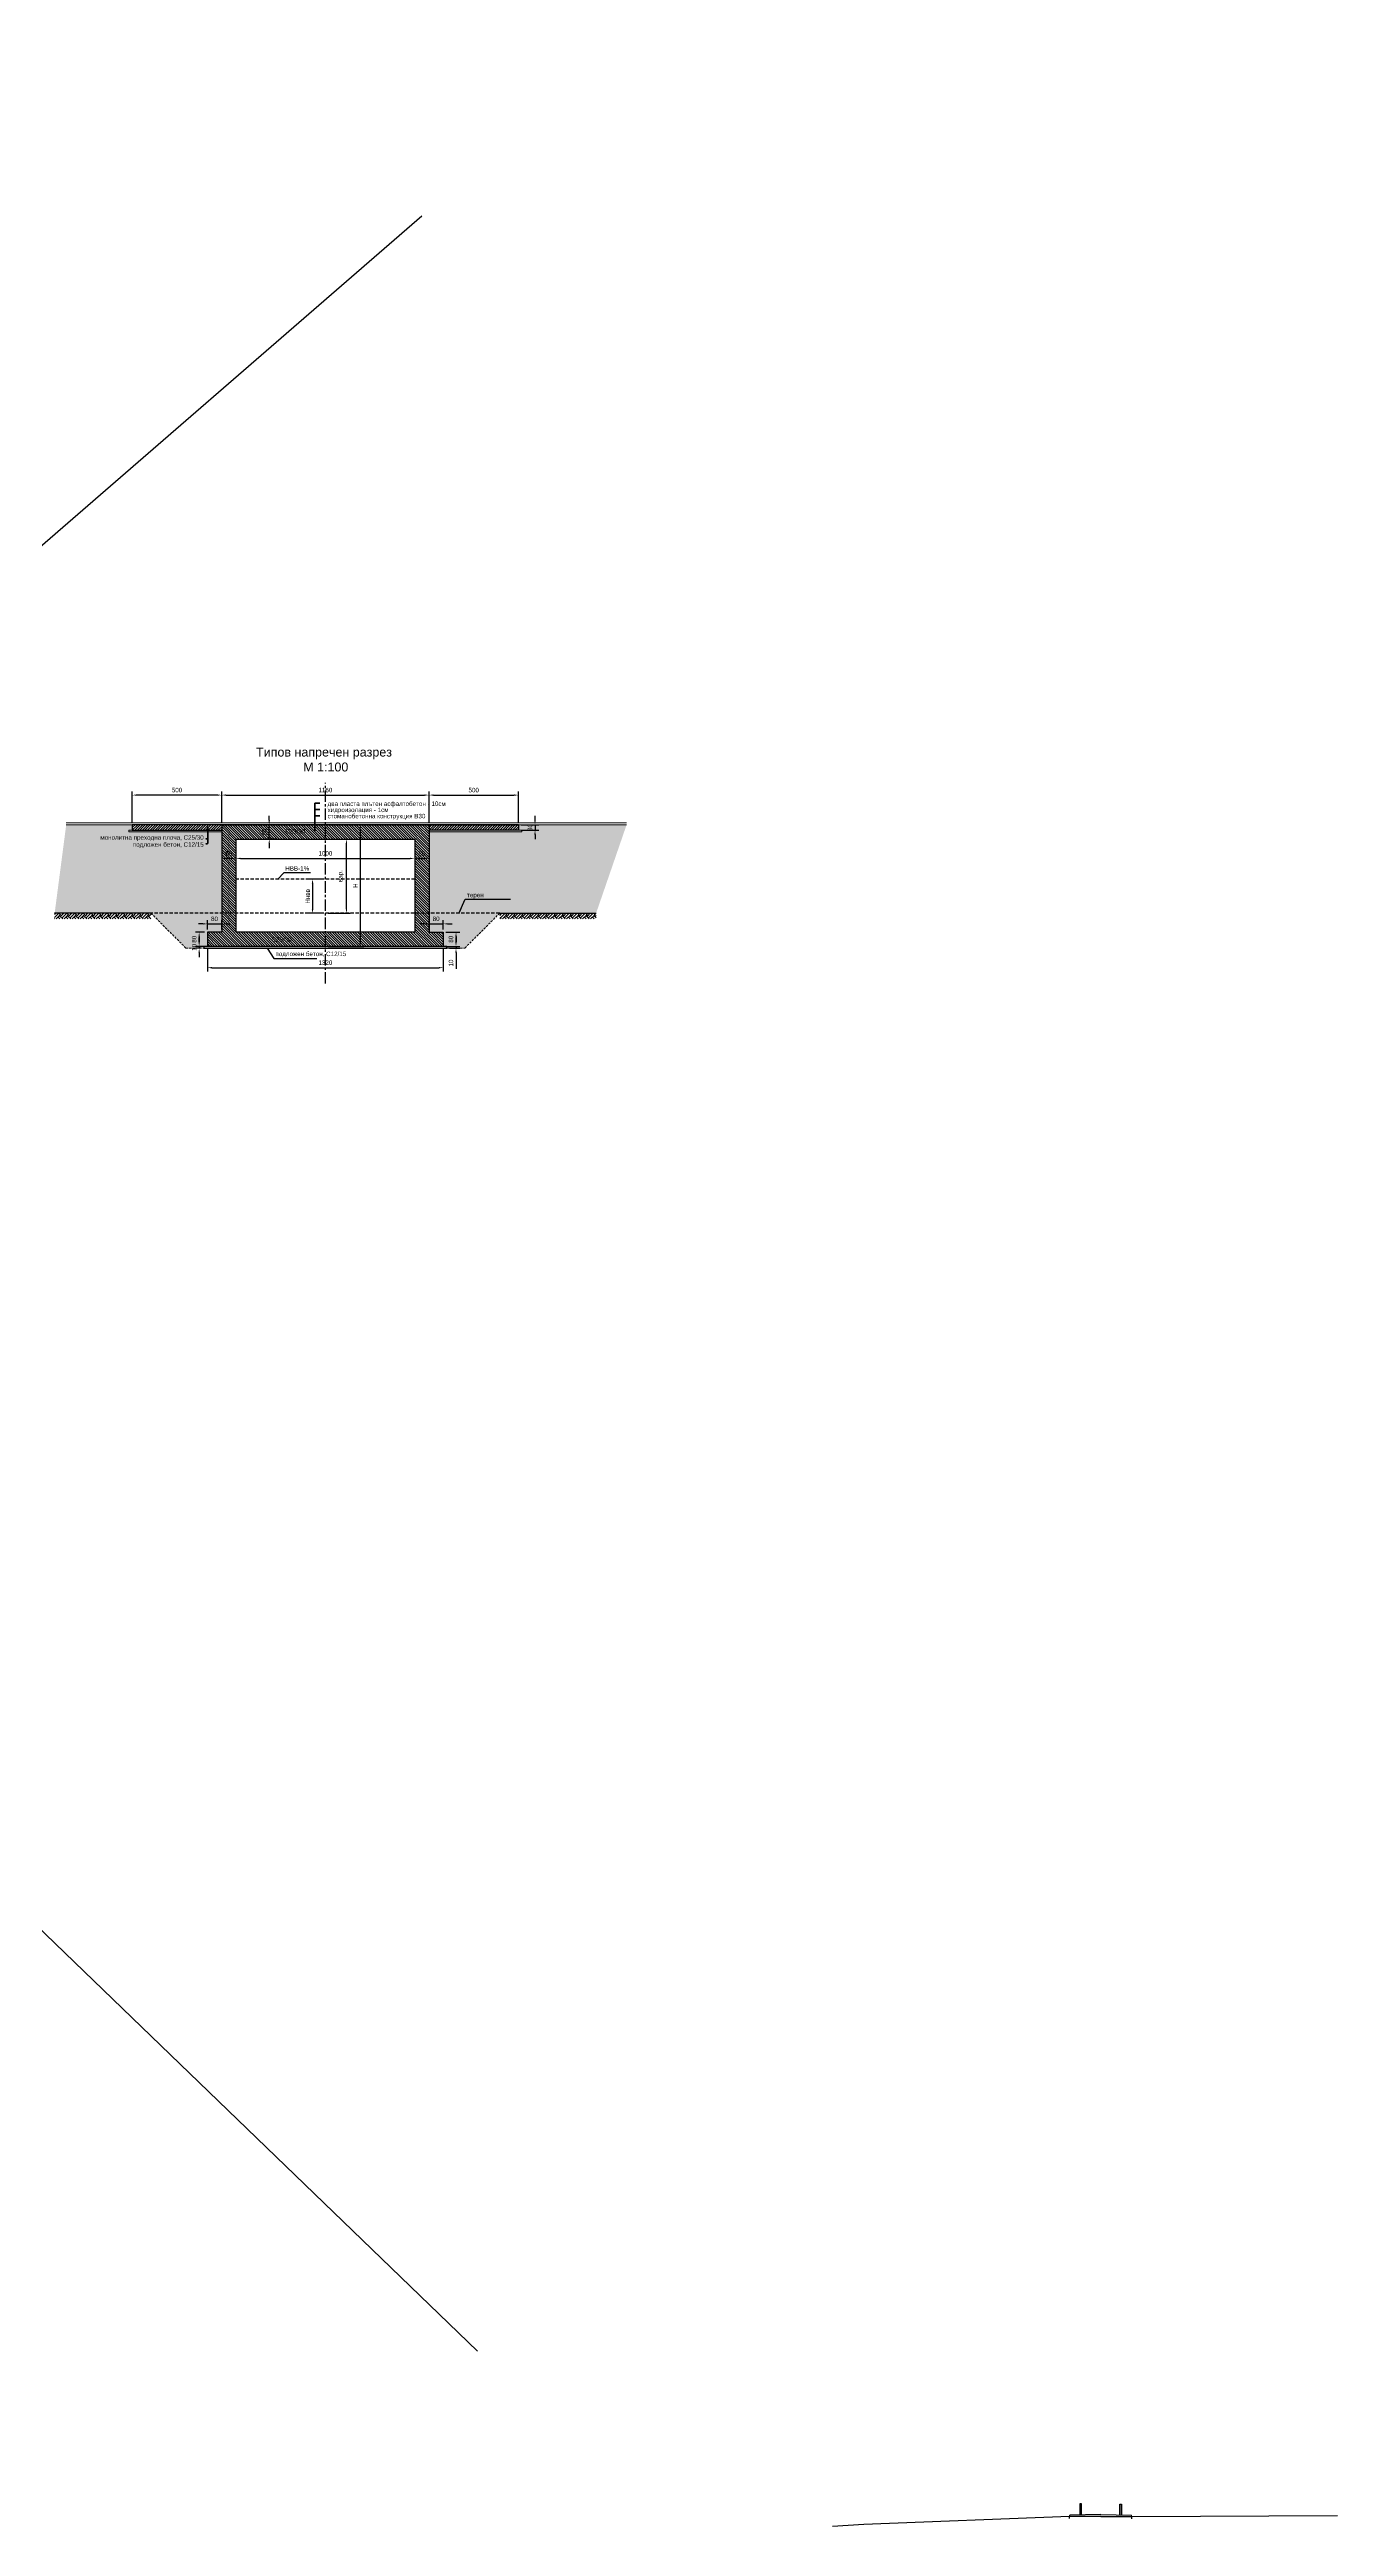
# Model space of a CAD drawing. Header units: centimetres. Extents: x 8495135 to 959133560, y 4530079 to 463453963.
# Drawn here: x 958997252 to 959004458, y 463427444 to 463441294 of the extents above; entities that cross this region are included whole.
import ezdxf

# ---------------------------------------------------------------- set-up
doc = ezdxf.new("R2010")
doc.units = ezdxf.units.CM
doc.header["$LTSCALE"] = 0.1
for name, pattern in [('CENTER', [50.8, 31.75, -6.35, 6.35, -6.35]), ('DASHED', [0.75, 0.5, -0.25]), ('DASHED2', [0.375, 0.25, -0.125])]:
    doc.linetypes.add(name, pattern=pattern)
for name, color, linetype, lineweight in [('31_VERT_ALIGNM', 1, 'Continuous', 50), ('dimension', 1, 'Continuous', 20), ('golemi syoryjenia', 161, 'Continuous', 35), ('niv', 253, 'Continuous', 15)]:
    doc.layers.add(name, color=color, linetype=linetype, lineweight=lineweight)
for name, color, linetype in [('40_ROADWAY', 1, 'Continuous'), ('br_dimension', 1, 'Continuous'), ('br_hatch', 9, 'Continuous'), ('br_hatch_tumen', 8, 'Continuous'), ('br_view_yellow', 2, 'Continuous'), ('hatch', 253, 'Continuous')]:
    doc.layers.add(name, color=color, linetype=linetype)
doc.styles.add('MM 1 to 100', font='arial.ttf', dxfattribs={"height": 25})
doc.styles.add('MM 1 to 150', font='arial.ttf', dxfattribs={"height": 37.5})
doc.styles.add('MM_ARIAL', font='arial.ttf')
doc.dimstyles.new('MM DIM 1 to 100', dxfattribs={"dimscale": 10, "dimtxt": 2.5, "dimasz": 2.5, "dimexe": 2.1, "dimexo": 1.5, "dimgap": 1.5, "dimtad": 1, "dimdec": 0, "dimdsep": 46, "dimtxsty": 'MM_ARIAL', "dimcen": 3, "dimclrd": 1, "dimclre": 1, "dimclrt": 7, "dimaunit": 2, "dimadec": 1, "dimazin": 0, "dimtp": 100, "dimtm": 3, "dimtfac": 1, "dimtdec": 0, "dimtix": 1, "dimtmove": 0, "dimatfit": 3, "dimfxl": 0, "dimtolj": 1, "dimtzin": 0, "dimarcsym": 0})

# ---------------------------------------------------------------- blocks, each defined once
blk = doc.blocks.new('*D87')
at = {"layer": 'br_dimension', "color": 1, "lineweight": -2, "transparency": 16777216}
for p, q in [((958998295, 463436783), (958998295, 463436750)), ((958998320, 463436771), (958999270, 463436771)), ((958999295, 463436783), (958999295, 463436750))]:
    blk.add_line(p, q, dxfattribs=at)
at = {"layer": 'br_dimension', "color": 1, "transparency": 16777216}
for points in [[(958998320, 463436775), (958998320, 463436767), (958998295, 463436771)], [(958999270, 463436775), (958999270, 463436767), (958999295, 463436771)]]:
    blk.add_solid(points, dxfattribs=at)
at = {"layer": 'br_dimension', "color": 7, "transparency": 16777216, "insert": (958998795, 463436799), "char_height": 25, "attachment_point": 5, "style": 'MM_ARIAL'}
blk.add_mtext('\\A1;1000', dxfattribs=at)
blk = doc.blocks.new('*D88')
at = {"layer": 'golemi syoryjenia', "color": 1, "lineweight": -2, "transparency": 16777216}
for p, q in [((958999890, 463436959), (958999989, 463436959)), ((958999968, 463436984), (958999968, 463437009)), ((958999968, 463436959), (958999968, 463436929)), ((958999890, 463436929), (958999989, 463436929)), ((958999968, 463436904), (958999968, 463436879))]:
    blk.add_line(p, q, dxfattribs=at)
at = {"layer": 'golemi syoryjenia', "color": 1, "transparency": 16777216}
for points in [[(958999964, 463436984), (958999972, 463436984), (958999968, 463436959)], [(958999964, 463436904), (958999972, 463436904), (958999968, 463436929)]]:
    blk.add_solid(points, dxfattribs=at)
at = {"layer": 'golemi syoryjenia', "color": 7, "transparency": 16777216, "insert": (958999940, 463436944), "char_height": 25, "attachment_point": 5, "rotation": 90, "style": 'MM_ARIAL'}
blk.add_mtext('\\A1;30', dxfattribs=at)
blk = doc.blocks.new('*D78')
at = {"layer": 'br_dimension', "color": 1, "lineweight": -2, "transparency": 16777216}
for p, q in [((958998215, 463436974), (958998215, 463437146)), ((958998240, 463437125), (958999350, 463437125)), ((958999375, 463436974), (958999375, 463437146))]:
    blk.add_line(p, q, dxfattribs=at)
at = {"layer": 'br_dimension', "color": 1, "transparency": 16777216}
for points in [[(958998240, 463437129), (958998240, 463437121), (958998215, 463437125)], [(958999350, 463437129), (958999350, 463437121), (958999375, 463437125)]]:
    blk.add_solid(points, dxfattribs=at)
at = {"layer": 'br_dimension', "color": 7, "transparency": 16777216, "insert": (958998795, 463437153), "char_height": 25, "attachment_point": 5, "style": 'MM_ARIAL'}
blk.add_mtext('\\A1;1160', dxfattribs=at)
blk = doc.blocks.new('*D79')
at = {"layer": 'golemi syoryjenia', "color": 1, "lineweight": -2, "transparency": 16777216}
for p, q in [((958999470, 463436279), (958999547, 463436279)), ((958999490, 463436269), (958999547, 463436269)), ((958999526, 463436304), (958999526, 463436329)), ((958999526, 463436279), (958999526, 463436269)), ((958999526, 463436244), (958999526, 463436154))]:
    blk.add_line(p, q, dxfattribs=at)
at = {"layer": 'golemi syoryjenia', "color": 1, "transparency": 16777216}
for points in [[(958999522, 463436304), (958999530, 463436304), (958999526, 463436279)], [(958999522, 463436244), (958999530, 463436244), (958999526, 463436269)]]:
    blk.add_solid(points, dxfattribs=at)
at = {"layer": 'golemi syoryjenia', "color": 7, "transparency": 16777216, "insert": (958999498, 463436186), "char_height": 25, "attachment_point": 5, "rotation": 90, "style": 'MM_ARIAL'}
blk.add_mtext('\\A1;10', dxfattribs=at)
blk = doc.blocks.new('*D89')
at = {"layer": 'golemi syoryjenia', "color": 1, "lineweight": -2, "transparency": 16777216}
for p, q in [((958999375, 463436974), (958999375, 463437146)), ((958999400, 463437125), (958999850, 463437125)), ((958999875, 463436974), (958999875, 463437146))]:
    blk.add_line(p, q, dxfattribs=at)
at = {"layer": 'golemi syoryjenia', "color": 1, "transparency": 16777216}
for points in [[(958999400, 463437129), (958999400, 463437121), (958999375, 463437125)], [(958999850, 463437129), (958999850, 463437121), (958999875, 463437125)]]:
    blk.add_solid(points, dxfattribs=at)
at = {"layer": 'golemi syoryjenia', "color": 7, "transparency": 16777216, "insert": (958999625, 463437153), "char_height": 25, "attachment_point": 5, "style": 'MM_ARIAL'}
blk.add_mtext('\\A1;500', dxfattribs=at)
blk = doc.blocks.new('*D80')
at = {"layer": 'br_dimension', "color": 1, "lineweight": -2, "transparency": 16777216}
for p, q in [((958997715, 463436974), (958997715, 463437146)), ((958998190, 463437125), (958997740, 463437125)), ((958998215, 463436974), (958998215, 463437146))]:
    blk.add_line(p, q, dxfattribs=at)
at = {"layer": 'br_dimension', "color": 1, "transparency": 16777216}
for points in [[(958997740, 463437129), (958997740, 463437121), (958997715, 463437125)], [(958998190, 463437129), (958998190, 463437121), (958998215, 463437125)]]:
    blk.add_solid(points, dxfattribs=at)
at = {"layer": 'br_dimension', "color": 7, "transparency": 16777216, "insert": (958997965, 463437153), "char_height": 25, "attachment_point": 5, "style": 'MM_ARIAL'}
blk.add_mtext('\\A1;500', dxfattribs=at)
blk = doc.blocks.new('*D81')
at = {"layer": 'golemi syoryjenia', "color": 1, "lineweight": -2, "transparency": 16777216}
for p, q in [((958999470, 463436359), (958999547, 463436359)), ((958999470, 463436279), (958999547, 463436279)), ((958999526, 463436334), (958999526, 463436304))]:
    blk.add_line(p, q, dxfattribs=at)
at = {"layer": 'golemi syoryjenia', "color": 1, "transparency": 16777216}
for points in [[(958999522, 463436334), (958999530, 463436334), (958999526, 463436359)], [(958999522, 463436304), (958999530, 463436304), (958999526, 463436279)]]:
    blk.add_solid(points, dxfattribs=at)
at = {"layer": 'golemi syoryjenia', "color": 7, "transparency": 16777216, "insert": (958999498, 463436319), "char_height": 25, "attachment_point": 5, "rotation": 90, "style": 'MM_ARIAL'}
blk.add_mtext('\\A1;80', dxfattribs=at)
blk = doc.blocks.new('*D82')
at = {"layer": 'golemi syoryjenia', "color": 1, "lineweight": -2, "transparency": 16777216}
for p, q in [((958998135, 463436264), (958998135, 463436139)), ((958999455, 463436264), (958999455, 463436139)), ((958998160, 463436160), (958999430, 463436160))]:
    blk.add_line(p, q, dxfattribs=at)
at = {"layer": 'golemi syoryjenia', "color": 1, "transparency": 16777216}
for points in [[(958998160, 463436164), (958998160, 463436156), (958998135, 463436160)], [(958999430, 463436164), (958999430, 463436156), (958999455, 463436160)]]:
    blk.add_solid(points, dxfattribs=at)
at = {"layer": 'golemi syoryjenia', "color": 7, "transparency": 16777216, "insert": (958998795, 463436188), "char_height": 25, "attachment_point": 5, "style": 'MM_ARIAL'}
blk.add_mtext('\\A1;1320', dxfattribs=at)
blk = doc.blocks.new('*D83')
at = {"layer": 'golemi syoryjenia', "color": 1, "lineweight": -2, "transparency": 16777216}
for p, q in [((958999295, 463436797), (958999295, 463436750)), ((958999320, 463436771), (958999350, 463436771)), ((958999375, 463436784), (958999375, 463436750))]:
    blk.add_line(p, q, dxfattribs=at)
at = {"layer": 'golemi syoryjenia', "color": 1, "transparency": 16777216}
for points in [[(958999320, 463436776), (958999320, 463436767), (958999295, 463436771)], [(958999350, 463436776), (958999350, 463436767), (958999375, 463436771)]]:
    blk.add_solid(points, dxfattribs=at)
at = {"layer": 'golemi syoryjenia', "color": 7, "transparency": 16777216, "insert": (958999335, 463436799), "char_height": 25, "attachment_point": 5, "style": 'MM_ARIAL'}
blk.add_mtext('\\A1;80', dxfattribs=at)
blk = doc.blocks.new('*D90')
at = {"layer": 'golemi syoryjenia', "color": 1, "lineweight": -2, "transparency": 16777216}
for p, q in [((958998215, 463436774), (958998215, 463436750)), ((958998270, 463436771), (958998240, 463436771)), ((958998295, 463436797), (958998295, 463436750))]:
    blk.add_line(p, q, dxfattribs=at)
at = {"layer": 'golemi syoryjenia', "color": 1, "transparency": 16777216}
for points in [[(958998240, 463436775), (958998240, 463436767), (958998215, 463436771)], [(958998270, 463436775), (958998270, 463436767), (958998295, 463436771)]]:
    blk.add_solid(points, dxfattribs=at)
at = {"layer": 'golemi syoryjenia', "color": 7, "transparency": 16777216, "insert": (958998255, 463436799), "char_height": 25, "attachment_point": 5, "style": 'MM_ARIAL'}
blk.add_mtext('\\A1;80', dxfattribs=at)
blk = doc.blocks.new('*D84')
at = {"layer": 'golemi syoryjenia', "color": 1, "lineweight": -2, "transparency": 16777216}
for p, q in [((958998810, 463436879), (958998934, 463436879)), ((958998913, 463436489), (958998913, 463436854)), ((958998810, 463436464), (958998934, 463436464))]:
    blk.add_line(p, q, dxfattribs=at)
at = {"layer": 'golemi syoryjenia', "color": 1, "transparency": 16777216}
for points in [[(958998909, 463436854), (958998917, 463436854), (958998913, 463436879)], [(958998909, 463436489), (958998917, 463436489), (958998913, 463436464)]]:
    blk.add_solid(points, dxfattribs=at)
at = {"layer": 'golemi syoryjenia', "color": 7, "transparency": 16777216, "insert": (958998882, 463436672), "char_height": 25, "attachment_point": 5, "rotation": 90, "style": 'MM_ARIAL'}
blk.add_mtext('\\A1;вар.', dxfattribs=at)
blk = doc.blocks.new('*D85')
at = {"layer": 'br_view_yellow', "color": 1, "lineweight": -2, "transparency": 16777216}
for p, q in [((958998119, 463436359), (958998068, 463436359)), ((958998120, 463436279), (958998068, 463436279)), ((958998089, 463436334), (958998089, 463436304))]:
    blk.add_line(p, q, dxfattribs=at)
at = {"layer": 'br_view_yellow', "color": 1, "transparency": 16777216}
for points in [[(958998085, 463436334), (958998093, 463436334), (958998089, 463436359)], [(958998085, 463436304), (958998093, 463436304), (958998089, 463436279)]]:
    blk.add_solid(points, dxfattribs=at)
at = {"layer": 'br_view_yellow', "color": 7, "transparency": 16777216, "insert": (958998061, 463436319), "char_height": 25, "attachment_point": 5, "rotation": 90, "style": 'MM_ARIAL'}
blk.add_mtext('\\A1;80', dxfattribs=at)
blk = doc.blocks.new('*D86')
at = {"layer": 'golemi syoryjenia', "color": 1, "lineweight": -2, "transparency": 16777216}
for p, q in [((958998120, 463436279), (958998068, 463436279)), ((958998100, 463436269), (958998068, 463436269)), ((958998089, 463436304), (958998089, 463436329)), ((958998089, 463436279), (958998089, 463436269)), ((958998089, 463436244), (958998089, 463436219))]:
    blk.add_line(p, q, dxfattribs=at)
at = {"layer": 'golemi syoryjenia', "color": 1, "transparency": 16777216}
for points in [[(958998085, 463436304), (958998093, 463436304), (958998089, 463436279)], [(958998085, 463436244), (958998093, 463436244), (958998089, 463436269)]]:
    blk.add_solid(points, dxfattribs=at)
at = {"layer": 'golemi syoryjenia', "color": 7, "transparency": 16777216, "insert": (958998061, 463436274), "char_height": 25, "attachment_point": 5, "rotation": 90, "style": 'MM_ARIAL'}
blk.add_mtext('\\A1;10', dxfattribs=at)
blk = doc.blocks.new('*D91')
at = {"layer": 'br_dimension', "color": 1, "lineweight": -2, "transparency": 16777216}
for p, q in [((958998516, 463436959), (958998460, 463436959)), ((958998481, 463436984), (958998481, 463437009)), ((958998481, 463436879), (958998481, 463436959)), ((958998516, 463436879), (958998460, 463436879)), ((958998481, 463436854), (958998481, 463436829))]:
    blk.add_line(p, q, dxfattribs=at)
at = {"layer": 'br_dimension', "color": 1, "transparency": 16777216}
for points in [[(958998477, 463436984), (958998485, 463436984), (958998481, 463436959)], [(958998477, 463436854), (958998485, 463436854), (958998481, 463436879)]]:
    blk.add_solid(points, dxfattribs=at)
at = {"layer": 'br_dimension', "color": 7, "transparency": 16777216, "insert": (958998454, 463436919), "char_height": 25, "attachment_point": 5, "rotation": 90, "style": 'MM_ARIAL'}
blk.add_mtext('\\A1;80', dxfattribs=at)
blk = doc.blocks.new('*D92')
at = {"layer": 'br_dimension', "color": 1, "lineweight": -2, "transparency": 16777216}
for p, q in [((958998780, 463436654), (958998702, 463436654)), ((958998723, 463436629), (958998723, 463436489)), ((958998780, 463436464), (958998702, 463436464))]:
    blk.add_line(p, q, dxfattribs=at)
at = {"layer": 'br_dimension', "color": 1, "transparency": 16777216}
for points in [[(958998719, 463436629), (958998728, 463436629), (958998723, 463436654)], [(958998719, 463436489), (958998728, 463436489), (958998723, 463436464)]]:
    blk.add_solid(points, dxfattribs=at)
at = {"layer": 'br_dimension', "color": 7, "transparency": 16777216, "insert": (958998696, 463436559), "char_height": 25, "attachment_point": 5, "rotation": 90, "style": 'MM_ARIAL'}
blk.add_mtext('\\A1;Hнвв', dxfattribs=at)
blk = doc.blocks.new('*D98')
at = {"layer": 'golemi syoryjenia', "color": 1, "lineweight": -2, "transparency": 16777216}
for p, q in [((958998110, 463436405), (958998085, 463436405)), ((958998135, 463436374), (958998135, 463436426)), ((958998135, 463436405), (958998215, 463436405)), ((958998215, 463436374), (958998215, 463436426)), ((958998240, 463436405), (958998265, 463436405))]:
    blk.add_line(p, q, dxfattribs=at)
at = {"layer": 'golemi syoryjenia', "color": 1, "transparency": 16777216}
for points in [[(958998110, 463436409), (958998110, 463436401), (958998135, 463436405)], [(958998240, 463436409), (958998240, 463436401), (958998215, 463436405)]]:
    blk.add_solid(points, dxfattribs=at)
at = {"layer": 'golemi syoryjenia', "color": 7, "transparency": 16777216, "insert": (958998175, 463436433), "char_height": 25, "attachment_point": 5, "style": 'MM_ARIAL'}
blk.add_mtext('\\A1;80', dxfattribs=at)
blk = doc.blocks.new('*D99')
at = {"layer": 'br_dimension', "color": 1, "lineweight": -2, "transparency": 16777216}
for p, q in [((958998810, 463436959), (958999011, 463436959)), ((958998990, 463436934), (958998990, 463436304)), ((958998810, 463436279), (958999011, 463436279))]:
    blk.add_line(p, q, dxfattribs=at)
at = {"layer": 'br_dimension', "color": 1, "transparency": 16777216}
for points in [[(958998986, 463436934), (958998994, 463436934), (958998990, 463436959)], [(958998986, 463436304), (958998994, 463436304), (958998990, 463436279)]]:
    blk.add_solid(points, dxfattribs=at)
at = {"layer": 'br_dimension', "color": 7, "transparency": 16777216, "insert": (958998963, 463436619), "char_height": 25, "attachment_point": 5, "rotation": 90, "style": 'MM_ARIAL'}
blk.add_mtext('\\A1;H', dxfattribs=at)
blk = doc.blocks.new('*D100')
at = {"layer": 'golemi syoryjenia', "color": 1, "lineweight": -2, "transparency": 16777216}
for p, q in [((958999350, 463436405), (958999325, 463436405)), ((958999375, 463436374), (958999375, 463436426)), ((958999375, 463436405), (958999455, 463436405)), ((958999455, 463436374), (958999455, 463436426)), ((958999480, 463436405), (958999505, 463436405))]:
    blk.add_line(p, q, dxfattribs=at)
at = {"layer": 'golemi syoryjenia', "color": 1, "transparency": 16777216}
for points in [[(958999350, 463436409), (958999350, 463436401), (958999375, 463436405)], [(958999480, 463436409), (958999480, 463436401), (958999455, 463436405)]]:
    blk.add_solid(points, dxfattribs=at)
at = {"layer": 'golemi syoryjenia', "color": 7, "transparency": 16777216, "insert": (958999415, 463436433), "char_height": 25, "attachment_point": 5, "style": 'MM_ARIAL'}
blk.add_mtext('\\A1;80', dxfattribs=at)

msp = doc.modelspace()

# ---------------------------------------------------------------- hatches: boundary and pattern name
at = {"layer": 'br_hatch'}
h = msp.add_hatch(dxfattribs=at)
h.set_pattern_fill('ANSI33', color=256, scale=5, angle=180, style=2)
h.set_pattern_definition([(225, (950486121.987, 458888955.475), (22.4506403, -22.4506403), []), (225, (950486099.536, 458888955.475), (22.4506403, -22.4506403), [15.875, -7.9375])])
h.paths.add_polyline_path([(958998215.08, 463436919.08), (958997695.08, 463436919.08), (958997695.08, 463436929.08), (958997715.08, 463436929.08), (958997715.08, 463436959.08), (958997345.18, 463436959.08), (958997280.46, 463436464.36), (958997819.8, 463436464.36), (958998215.08, 463436464.36)])
h.paths.add_polyline_path([(958997819.8, 463436464.36), (958998015.08, 463436269.08), (958998115.08, 463436269.08), (958998115.08, 463436279.08), (958998135.08, 463436279.08), (958998135.08, 463436359.08), (958998215.08, 463436359.08), (958998215.08, 463436464.36)])
h.paths.add_polyline_path([(959000309.69, 463436464.36), (959000480.42, 463436959.08), (958999875.06, 463436959.08), (958999875.08, 463436929.08), (958999894.89, 463436929.08), (958999894.89, 463436919.08), (958999375.08, 463436919.08), (958999375.08, 463436464.36), (958999770.36, 463436464.36)])
h.paths.add_polyline_path([(958999375.08, 463436464.36), (958999375.08, 463436359.08), (958999455.08, 463436359.08), (958999455.08, 463436279.08), (958999475.08, 463436279.08), (958999475.08, 463436269.25), (958999575.25, 463436269.25), (958999770.36, 463436464.36)])
h.paths.add_polyline_path([(958997713.02, 463436822.03), (958998121.98, 463436822.03), (958998121.98, 463436873.54), (958997713.02, 463436873.54)], flags=24)
h.paths.add_polyline_path([(958997531.51, 463436861.45), (958998122.25, 463436861.45), (958998122.25, 463436912.97), (958997531.51, 463436912.97)], flags=24)
h.paths.add_polyline_path([(958998087.37, 463436293.53), (958998087.37, 463436344.88), (958998035.85, 463436344.88), (958998035.85, 463436293.53)], flags=24)
h.paths.add_polyline_path([(958998087.37, 463436247.34), (958998087.37, 463436298.69), (958998035.85, 463436298.69), (958998035.85, 463436247.34)], flags=9)
h.paths.add_polyline_path([(958998149.53, 463436406.77), (958998200.88, 463436406.77), (958998200.88, 463436458.29), (958998149.53, 463436458.29)], flags=24)
h.paths.add_polyline_path([(958999966.35, 463436918.51), (958999966.35, 463436969.85), (958999914.83, 463436969.85), (958999914.83, 463436918.51)], flags=9)
h.paths.add_polyline_path([(958999580.59, 463436540.11), (958999686.65, 463436540.11), (958999686.65, 463436591.63), (958999580.59, 463436591.63)], flags=24)
h.paths.add_polyline_path([(958999523.87, 463436293.53), (958999523.87, 463436344.88), (958999472.35, 463436344.88), (958999472.35, 463436293.53)], flags=24)
h.paths.add_polyline_path([(958999389.53, 463436406.77), (958999440.88, 463436406.77), (958999440.88, 463436458.29), (958999389.53, 463436458.29)], flags=24)
h = msp.add_hatch(dxfattribs=at)
h.set_pattern_fill('EARTH', color=256, scale=5, angle=45)
h.set_pattern_definition([(45, (958981078.11, 463359022.108), (4e-15, 44.90128), [31.75, -31.75]), (45, (958981069.69, 463359030.527), (4e-15, 44.90128), [31.75, -31.75]), (45, (958981061.272, 463359038.946), (4e-15, 44.90128), [31.75, -31.75]), (135, (958981061.272, 463359044.56), (-44.90128, 4e-15), [31.75, -31.75]), (135, (958981069.69, 463359052.978), (-44.90128, 4e-15), [31.75, -31.75]), (135, (958981078.11, 463359061.397), (-44.90128, 4e-15), [31.75, -31.75])])
h.paths.add_polyline_path([(958997279.25, 463436432.88), (958997280.46, 463436464.36), (958997819.8, 463436464.36), (958997818.58, 463436432.88)])
h = msp.add_hatch(dxfattribs=at)
h.set_pattern_fill('EARTH', color=256, scale=5, angle=45)
h.set_pattern_definition([(45, (958981868.67, 463359022.108), (4e-15, 44.90128), [31.75, -31.75]), (45, (958981860.252, 463359030.527), (4e-15, 44.90128), [31.75, -31.75]), (45, (958981851.833, 463359038.946), (4e-15, 44.90128), [31.75, -31.75]), (135, (958981851.833, 463359044.56), (-44.90128, 4e-15), [31.75, -31.75]), (135, (958981860.252, 463359052.978), (-44.90128, 4e-15), [31.75, -31.75]), (135, (958981868.67, 463359061.397), (-44.90128, 4e-15), [31.75, -31.75])])
h.paths.add_polyline_path([(959000310.9, 463436432.88), (959000309.69, 463436464.36), (958999770.36, 463436464.36), (958999771.57, 463436432.88)])
at = {"layer": 'hatch'}
h = msp.add_hatch(dxfattribs=at)
h.set_pattern_fill('_USER,_I', color=256, scale=10, angle=45, style=2, pattern_type=0)
h.set_pattern_definition([(45, (958997715.077, 463436929.078), (-7.07107, 7.07107), [])])
h.paths.add_polyline_path([(958998215.08, 463436959.08), (958997715.08, 463436959.08), (958997715.08, 463436929.08), (958998215.08, 463436929.08)])
h = msp.add_hatch(dxfattribs=at)
h.set_pattern_fill('_USER,_I', color=256, scale=10, angle=135, style=2, pattern_type=0)
h.set_pattern_definition([(135, (958998135.077, 463436279.078), (-7.07107, -7.07107), [])])
h.paths.add_polyline_path([(958998295.02, 463436879.08), (958998795.08, 463436879.08), (958998795.08, 463436959.08), (958998215.08, 463436959.08), (958998215.08, 463436359.08), (958998135.08, 463436359.08), (958998135.08, 463436279.08), (958998795.08, 463436279.08), (958998795.08, 463436359.08), (958998295.04, 463436359.08)])
h.paths.add_polyline_path([(958999455.08, 463436279.08), (958999455.08, 463436359.08), (958999375.08, 463436359.08), (958999375.08, 463436959.08), (958998795.08, 463436959.08), (958998795.08, 463436879.08), (958999295.08, 463436879.08), (958999295.08, 463436359.08), (958998795.08, 463436359.08), (958998795.08, 463436279.08)])
h.paths.add_polyline_path([(958998229.53, 463436773.02), (958998280.88, 463436773.02), (958998280.88, 463436824.54), (958998229.53, 463436824.54)], flags=24)
h.paths.add_polyline_path([(958998479.49, 463436893.53), (958998479.49, 463436944.88), (958998427.98, 463436944.88), (958998427.98, 463436893.53)], flags=24)
h.paths.add_polyline_path([(958998485.77, 463436291.33), (958998610.89, 463436291.33), (958998610.89, 463436342.85), (958998485.77, 463436342.85)], flags=24)
h.paths.add_polyline_path([(958998562.66, 463436896.53), (958998687.78, 463436896.53), (958998687.78, 463436948.05), (958998562.66, 463436948.05)], flags=24)
h.paths.add_polyline_path([(958999309.53, 463436773.32), (958999360.88, 463436773.32), (958999360.88, 463436824.84), (958999309.53, 463436824.84)], flags=24)
h = msp.add_hatch(dxfattribs=at)
h.set_pattern_fill('_USER,_I', color=256, scale=10, angle=45, style=2, pattern_type=0)
h.set_pattern_definition([(45, (958999375.077, 463436929.078), (-7.07107, 7.07107), [])])
h.paths.add_polyline_path([(958999875.06, 463436959.08), (958999375.08, 463436959.08), (958999375.08, 463436929.08), (958999875.08, 463436929.08)])
h = msp.add_hatch(color=256, dxfattribs=at)
h.dxf.hatch_style = 2
h.paths.add_polyline_path([(958998138.03, 463436929.08), (958997715.08, 463436929.08), (958997695.08, 463436929.08), (958997695.08, 463436919.08), (958998138.03, 463436919.08)])
h.paths.add_polyline_path([(958998215.08, 463436929.08), (958998138.03, 463436929.08), (958998138.03, 463436919.08), (958998215.08, 463436919.08)])
h = msp.add_hatch(color=256, dxfattribs=at)
h.dxf.hatch_style = 2
h.paths.add_polyline_path([(958999894.89, 463436929.08), (958999874.89, 463436929.08), (958999375.08, 463436929.08), (958999375.08, 463436919.08), (958999894.89, 463436919.08)])
h = msp.add_hatch(color=256, dxfattribs=at)
h.dxf.hatch_style = 2
h.paths.add_polyline_path([(958998795.08, 463436279.08), (958998135.08, 463436279.08), (958998115.08, 463436279.08), (958998115.08, 463436269.08), (958998795.08, 463436269.08)])
h.paths.add_polyline_path([(958999475.08, 463436279.08), (958999455.08, 463436279.08), (958998795.08, 463436279.08), (958998795.08, 463436269.08), (958999455.08, 463436269.08), (958999475.08, 463436269.08)])

# ---------------------------------------------------------------- linework, layer by layer
at = {"layer": '31_VERT_ALIGNM', "linetype": 'DASHED', "ltscale": 10}
for p, q in [((958998736.75, 463436924.26), (958998736.75, 463437078.95)), ((958998736.75, 463437078.95), (958998763.84, 463437078.95)), ((958998736.75, 463437044.31), (958998763.84, 463437044.31)), ((958998736.75, 463437009.67), (958998763.84, 463437009.67)), ((958998138.03, 463436879.64), (958998125.22, 463436879.64)), ((958998138.03, 463436852.38), (958998125.22, 463436852.38)), ((958998138.03, 463436946.98), (958998138.03, 463436852.38))]:
    msp.add_line(p, q, dxfattribs=at)
at = {"layer": '40_ROADWAY'}
for q in [(959002957.79, 463427499.9), (959003307.79, 463427499.9)]:
    msp.add_line((959003132.79, 463427499.9), q, dxfattribs=at)
at = {"layer": 'br_dimension', "linetype": 'CENTER', "ltscale": 20}
msp.add_line((958998795.08, 463436071.39), (958998795.08, 463437194.47), dxfattribs=at)
at = {"layer": 'br_dimension', "linetype": 'DASHED2', "ltscale": 750}
for p, q in [((958999295.08, 463436654), (958998295.08, 463436654)), ((958999770.36, 463436464.36), (958997819.8, 463436464.36))]:
    msp.add_line(p, q, dxfattribs=at)
at = {"layer": 'br_hatch_tumen'}
for p, q in [((958986300.72, 463441293.7), (958999645.36, 463428425.07)), ((958987697.25, 463430285.6), (958999335.02, 463440363.44)), ((959001807.79, 463427454.76), (959001632.79, 463427444.26)), ((959002957.79, 463427499.9), (959001807.79, 463427454.76)), ((959003307.79, 463427499.9), (959004457.79, 463427505.79))]:
    msp.add_line(p, q, dxfattribs=at)
at = {"layer": 'br_view_yellow'}
for p, q in [((958997715.08, 463436959.08), (958997715.08, 463436929.08)), ((958998215.08, 463436959.08), (958997715.08, 463436959.08)), ((958999875.06, 463436959.08), (958997715.08, 463436959.08)), ((958998215.08, 463436959.08), (958999375.08, 463436959.08)), ((958998215.08, 463436959.08), (958998215.08, 463436359.08)), ((958999375.08, 463436959.08), (958999375.08, 463436359.08)), ((958999375.08, 463436959.08), (958999875.06, 463436959.08)), ((958999875.06, 463436959.08), (958999875.08, 463436929.08)), ((958997715.08, 463436929.08), (958998215.14, 463436929.08)), ((958998295.02, 463436879.08), (958998295.04, 463436359.08)), ((958998295.02, 463436879.08), (958999295.08, 463436879.08)), ((958999295.08, 463436879.08), (958999295.08, 463436359.08)), ((958999875.08, 463436929.08), (958999375.08, 463436929.08)), ((958998215.08, 463436359.08), (958998135.08, 463436359.08)), ((958998135.08, 463436359.08), (958998135.08, 463436279.08)), ((958999455.08, 463436279.08), (958998135.08, 463436279.08)), ((958999295.08, 463436359.08), (958998295.04, 463436359.08)), ((958999375.08, 463436359.08), (958999455.08, 463436359.08)), ((958999455.08, 463436359.08), (958999455.08, 463436279.08)), ((959002957.79, 463427499.9), (959002959.79, 463427507.9)), ((959002957.79, 463427488), (959002957.79, 463427499.9)), ((959003132.79, 463427511.36), (959002959.79, 463427507.9)), ((959003132.79, 463427511.36), (959003305.79, 463427507.9)), ((959003307.79, 463427499.9), (959003305.79, 463427507.9)), ((959003307.79, 463427486.87), (959003307.79, 463427499.9))]:
    msp.add_line(p, q, dxfattribs=at)
at = {"layer": 'br_view_yellow', "ltscale": 150}
for p, q in [((958997819.8, 463436464.36), (958997280.46, 463436464.36)), ((958999770.36, 463436464.36), (959000309.69, 463436464.36))]:
    msp.add_line(p, q, dxfattribs=at)
at = {"layer": 'dimension'}
for p, q in [((958997345.18, 463436970.08), (959000480.42, 463436970.08)), ((958997345.18, 463436959.08), (959000480.42, 463436959.08))]:
    msp.add_line(p, q, dxfattribs=at)
for points in [[(958997715.08, 463436929.08), (958997695.08, 463436929.08), (958997695.08, 463436919.08), (958998215.08, 463436919.08)], [(958999874.89, 463436929.08), (958999894.89, 463436929.08), (958999894.89, 463436919.08), (958999375.08, 463436919.08)], [(958998135.08, 463436279.08), (958998115.08, 463436279.08), (958998115.08, 463436269.08), (958999475.08, 463436269.08), (958999475.08, 463436279.08), (958999455.08, 463436279.08)]]:
    msp.add_lwpolyline(points, dxfattribs=at)
at = {"layer": 'hatch'}
for points in [[(958998135.08, 463436279.08), (958998115.08, 463436279.08), (958998115.08, 463436269.08), (958999455.08, 463436269.08), (958999475.08, 463436269.08), (958999475.08, 463436279.08), (958999455.08, 463436279.08)], [(959003025.39, 463427508.86), (959003025.39, 463427570.86), (959003015.39, 463427570.86), (959003015.39, 463427508.86)], [(959003024.39, 463427508.86), (959003024.39, 463427570.86), (959003016.39, 463427570.86), (959003016.39, 463427508.86)], [(959003240.19, 463427507.08), (959003240.19, 463427569.08), (959003250.19, 463427569.08), (959003250.19, 463427507.08)], [(959003241.19, 463427507.08), (959003241.19, 463427569.08), (959003249.19, 463427569.08), (959003249.19, 463427507.08)]]:
    msp.add_lwpolyline(points, dxfattribs=at)
at = {"layer": 'niv', "linetype": 'DASHED', "ltscale": 250}
for p, q in [((958997819.8, 463436464.36), (958998015.08, 463436269.08)), ((958999770.36, 463436464.36), (958999575.08, 463436269.08)), ((958998015.08, 463436269.08), (958998115.08, 463436269.08)), ((958999475.08, 463436269.25), (958999575.08, 463436269.25))]:
    msp.add_line(p, q, dxfattribs=at)

# ---------------------------------------------------------------- texts
at = {"layer": 'br_view_yellow'}
for s, insert, char_height, width, attachment_point, style in [('Типов напречен разрез   \\P М 1:100', (958998787.67, 463437323.48), 50, 856.0459, 5, 'MM 1 to 150'), ('два пласта плътен асфалтобетон - 10см', (958998807.51, 463437089.39), 25, 693.6032, 1, 'MM 1 to 100'), ('хидроизолация - 1см', (958998807.51, 463437054.75), 25, 374.6746, 1, 'MM 1 to 100'), ('стоманобетонна конструкция В30', (958998807.51, 463437020.11), 25, 594.434, 1, 'MM 1 to 100'), ('монолитна преходна плоча, C25/30', (958998114.33, 463436900.53), 25, 693.6032, 3, 'MM 1 to 100'), ('подложен бетон, C12/15', (958998114.33, 463436861.27), 25, 693.6032, 3, 'MM 1 to 100'), ('C25/30', (958998570.65, 463436935.61), 25, 179.6726, 1, 'MM 1 to 100'), ('HBB-1%', (958998570.65, 463436727.6), 25, 179.6726, 1, 'MM 1 to 100'), ('терен', (958999587.49, 463436578.76), 25, 249.3056, 1, 'MM 1 to 100'), ('C25/30', (958998493.76, 463436330.41), 25, 179.6726, 1, 'MM 1 to 100'), ('подложен бетон, C12/15', (958998911.96, 463436249.7), 25, 693.6032, 3, 'MM 1 to 100')]:
    msp.add_mtext(s, dxfattribs=dict(at, insert=insert, char_height=char_height, width=width, attachment_point=attachment_point, style=style))

# ---------------------------------------------------------------- dimensions: what is measured, and where the dimension line sits
at = {"layer": 'br_dimension', "color": 1}
for base, p1, p2, picture, middle in [((958997715.08, 463437124.95), (958998215.08, 463436959.08), (958997715.08, 463436959.08), '*D80', (958997965.08, 463437152.71)), ((958999375.08, 463437124.95), (958998215.08, 463436959.08), (958999375.08, 463436959.08), '*D78', (958998795.08, 463437152.71)), ((958999295.08, 463436771.31), (958998295.02, 463436798.34), (958999295.08, 463436798.34), '*D87', (958998795.05, 463436799.07))]:
    dim = msp.add_linear_dim(base=base, p1=p1, p2=p2, dimstyle='MM DIM 1 to 100', dxfattribs=at)
    dim.commit()
    dim.dimension.update_dxf_attribs({"geometry": picture, "text_midpoint": middle})
dim = msp.add_linear_dim(base=(958998481.32, 463436959.08), p1=(958998531.31, 463436879.08), p2=(958998531.34, 463436959.08), angle=90, dimstyle='MM DIM 1 to 100', dxfattribs=at)
dim.commit()
dim.dimension.update_dxf_attribs({"geometry": '*D91', "text_midpoint": (958998453.56, 463436919.08)})
for base, p1, p2, text, picture, middle in [((958998990.09, 463436279.08), (958998795.07, 463436959.08), (958998795.07, 463436279.08), 'H', '*D99', (958998962.59, 463436619.08)), ((958998723.45, 463436464.36), (958998795.08, 463436654), (958998795.08, 463436464.36), 'Hнвв', '*D92', (958998695.95, 463436559.18))]:
    dim = msp.add_linear_dim(base=base, p1=p1, p2=p2, angle=90, text=text, dimstyle='MM DIM 1 to 100', dxfattribs=at)
    dim.commit()
    dim.dimension.update_dxf_attribs({"geometry": picture, "text_midpoint": middle})
at = {"layer": 'br_view_yellow'}
dim = msp.add_linear_dim(base=(958998089.19, 463436279.08), p1=(958998134.14, 463436359.08), p2=(958998135.08, 463436279.08), angle=90, dimstyle='MM DIM 1 to 100', dxfattribs=at)
dim.commit()
dim.dimension.update_dxf_attribs({"geometry": '*D85', "text_midpoint": (958998061.43, 463436319.08)})
at = {"layer": 'golemi syoryjenia'}
for base, p1, p2, picture, middle in [((958999875.06, 463437124.95), (958999375.08, 463436959.08), (958999875.06, 463436959.08), '*D89', (958999625.07, 463437152.71)), ((958999375.08, 463436771.5), (958999295.08, 463436811.85), (958999375.08, 463436799.24), '*D83', (958999335.08, 463436799.26)), ((958998215.08, 463436771.2), (958998295.08, 463436811.85), (958998215.08, 463436788.96), '*D90', (958998255.08, 463436798.96)), ((958998215.08, 463436404.94), (958998135.08, 463436359.08), (958998215.08, 463436359.08), '*D98', (958998175.08, 463436432.71)), ((958999455.08, 463436404.94), (958999375.08, 463436359.08), (958999455.08, 463436359.08), '*D100', (958999415.08, 463436432.71)), ((958999455.08, 463436159.9), (958998135.08, 463436279.08), (958999455.08, 463436279.08), '*D82', (958998795.08, 463436187.68))]:
    dim = msp.add_linear_dim(base=base, p1=p1, p2=p2, dimstyle='MM DIM 1 to 100', dxfattribs=at)
    dim.commit()
    dim.dimension.update_dxf_attribs({"geometry": picture, "text_midpoint": middle})
for base, p1, p2, picture, middle in [((958999968.19, 463436929.08), (958999875.06, 463436959.08), (958999874.89, 463436929.08), '*D88', (958999940.42, 463436944.08)), ((958998089.19, 463436269.08), (958998135.08, 463436279.08), (958998115.08, 463436269.08), '*D86', (958998061.43, 463436274.08)), ((958999525.69, 463436279.08), (958999455.08, 463436359.08), (958999455.08, 463436279.08), '*D81', (958999497.93, 463436319.08))]:
    dim = msp.add_linear_dim(base=base, p1=p1, p2=p2, angle=90, dimstyle='MM DIM 1 to 100', dxfattribs=at)
    dim.commit()
    dim.dimension.update_dxf_attribs({"geometry": picture, "text_midpoint": middle})
dim = msp.add_linear_dim(base=(958998912.68, 463436879.08), p1=(958998795.08, 463436464.36), p2=(958998795.05, 463436879.08), angle=90, text='вар.', dimstyle='MM DIM 1 to 100', dxfattribs=at)
dim.commit()
dim.dimension.update_dxf_attribs({"geometry": '*D84', "text_midpoint": (958998881.71, 463436671.72)})
dim = msp.add_linear_dim(base=(958999525.69, 463436269.08), p1=(958999455.08, 463436279.08), p2=(958999475.08, 463436269.08), angle=90, dimstyle='MM DIM 1 to 100', dxfattribs=at)
dim.commit()
dim.dimension.update_dxf_attribs({"geometry": '*D79', "text_midpoint": (958999525.69, 463436186), "dimtype": 160})

# ---------------------------------------------------------------- leaders
at = {"layer": 'br_dimension', "color": 1}
msp.add_leader([(958998528.69, 463436654), (958998564.57, 463436692.01), (958998711.64, 463436692.01)], dimstyle='MM DIM 1 to 100', dxfattribs=at)
at = {"layer": 'br_dimension'}
msp.add_leader([(958999541.84, 463436462.56), (958999577.07, 463436542.9), (958999830.71, 463436542.9)], dimstyle='MM DIM 1 to 100', override={"dimgap": 1.5, "dimtad": 0}, dxfattribs=at)
at = {"layer": 'golemi syoryjenia'}
msp.add_leader([(958998469.41, 463436269.08), (958998507.2, 463436211.48), (958998748.01, 463436211.48)], dimstyle='MM DIM 1 to 100', dxfattribs=at)

doc.saveas('drawing.dxf')
